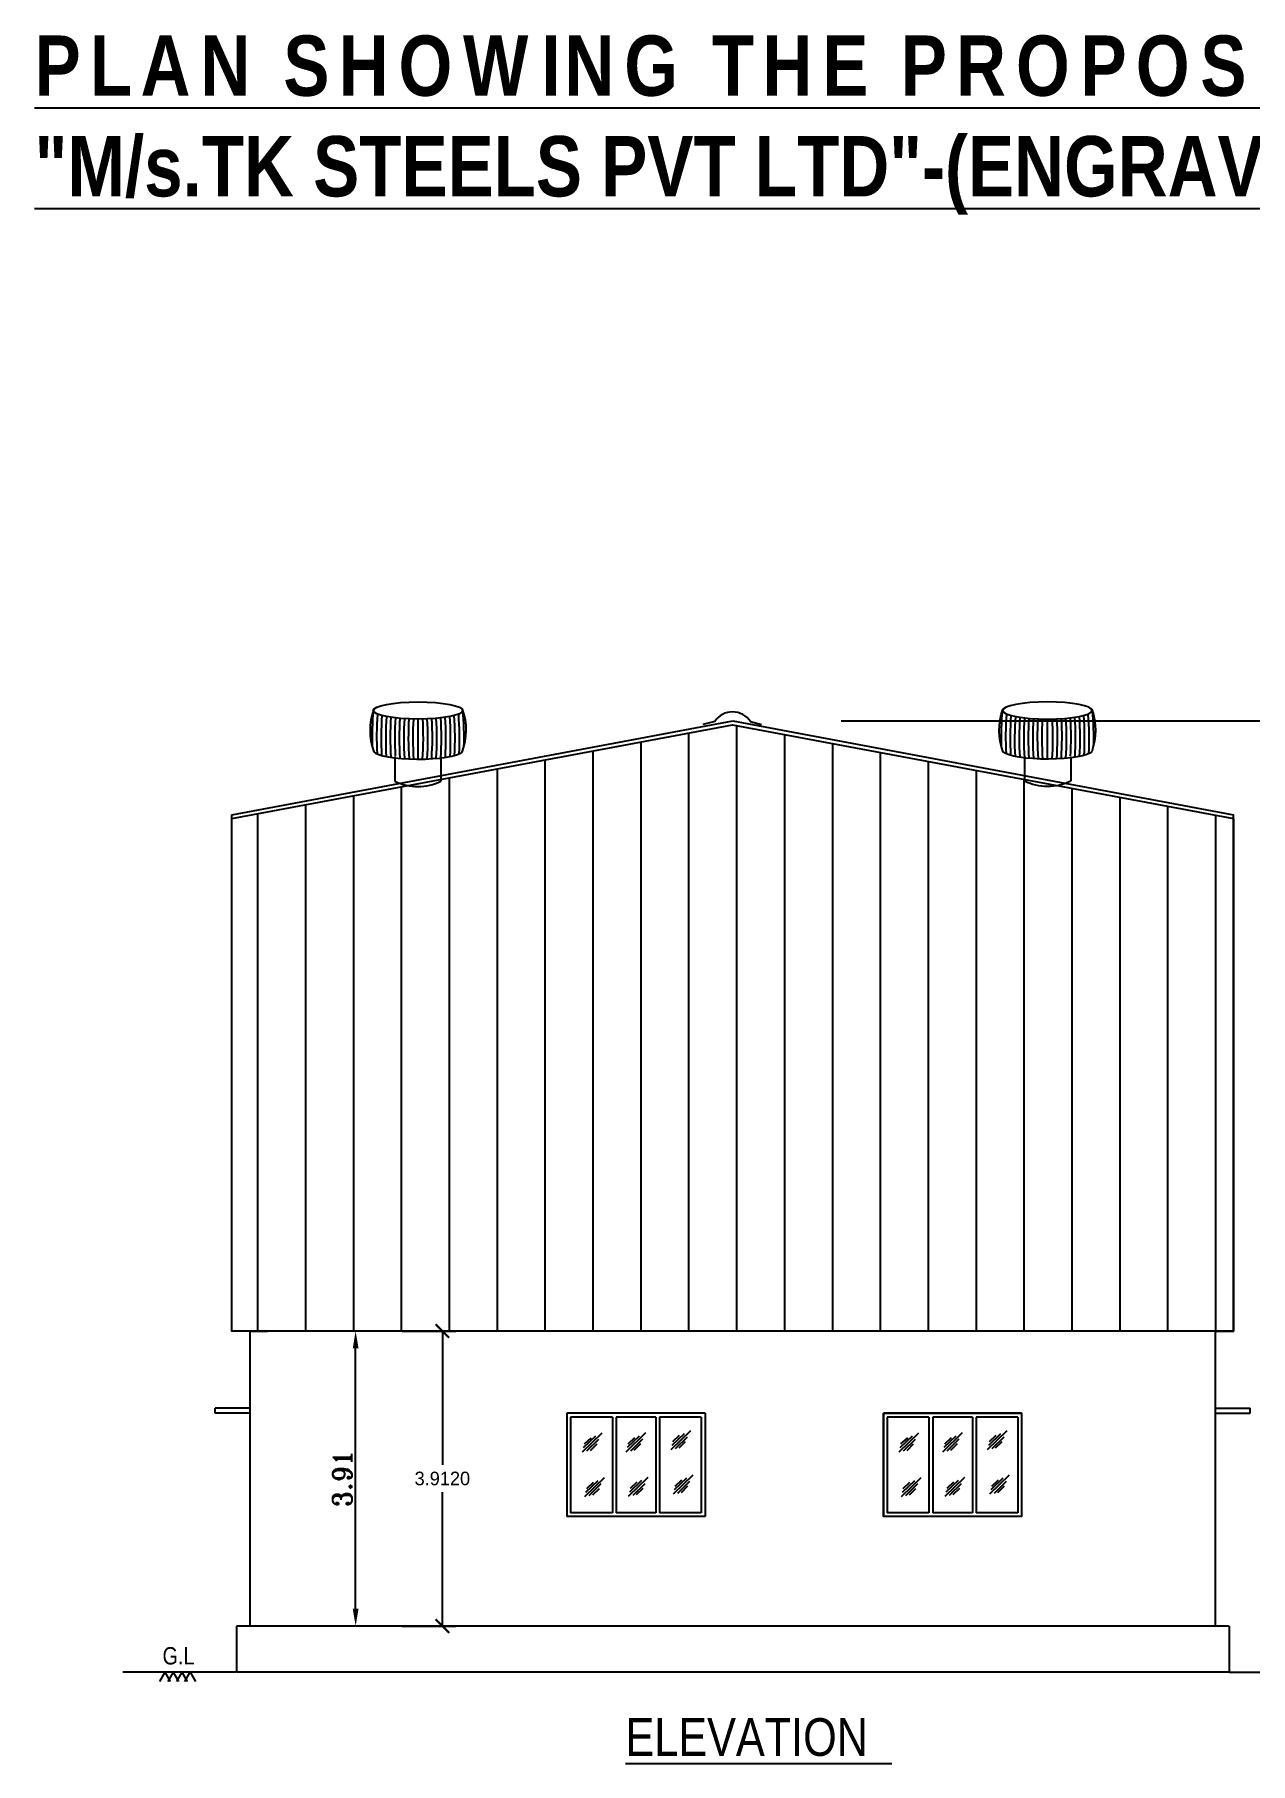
# Model space of a CAD drawing. Header units: metres. Extents: x 1422408 to 2267924, y 2512 to 80428.
# Drawn here: x 2267870.5 to 2267886.62, y 2593.32 to 2616.24 of the extents above; entities that cross this region are included whole.
import ezdxf

# ---------------------------------------------------------------- set-up
doc = ezdxf.new("R2010")
doc.units = ezdxf.units.M
doc.header["$LTSCALE"] = 3.5
doc.header["$MEASUREMENT"] = 0
doc.layers.get('0').update_dxf_attribs({"linetype": 'CONTINUOUS'})
doc.layers.get('DEFPOINTS').update_dxf_attribs({"linetype": 'CONTINUOUS'})
doc.layers.add('BLK_1_FLR_0_BATH', color=205, linetype='CONTINUOUS', lineweight=0)
for name, color, linetype in [('BLK_1_FLR_0_REGULAR_ROOM_1', 117, 'CONTINUOUS'), ('BLK_1_FLR_0_ROOM_1_LIGHT_VENTILATION_1', 5, 'CONTINUOUS'), ('BLK_1_HT_OF_BLDG', 5, 'CONTINUOUS'), ('Soolagiri', 6, 'CONTINUOUS'), ('walls', 41, 'CONTINUOUS')]:
    doc.layers.add(name, color=color, linetype=linetype)
doc.styles.add('K', font='swissc.ttf', dxfattribs={"height": 0.25})
doc.styles.add('SH', font='swissc.ttf', dxfattribs={"height": 10})
doc.styles.add('style2', font='RomanT')
doc.dimstyles.new('Civil Mt', dxfattribs={"dimtxt": 0.3, "dimasz": 0.15, "dimexe": 0, "dimexo": 0, "dimgap": 0.1, "dimtad": 0, "dimzin": 0, "dimdsep": 46, "dimtxsty": 'Standard', "dimblk": 'ARCHTICK', "dimcen": 0, "dimse1": 1, "dimse2": 1, "dimclrd": 253, "dimadec": 0, "dimazin": 3, "dimtfac": 1, "dimtofl": 0, "dimtmove": 1, "dimatfit": 3, "dimfxl": 0, "dimfrac": 2, "dimtolj": 1, "dimtzin": 0, "dimarcsym": 0})
doc.dimstyles.new('PLAN', dxfattribs={"dimtxt": 0.25, "dimasz": 0.23, "dimexe": 0.18, "dimexo": 0, "dimgap": 0.05, "dimtad": 1, "dimzin": 2, "dimdsep": 46, "dimtxsty": 'style2', "dimcen": 0.09, "dimse1": 1, "dimse2": 1, "dimclrd": 70, "dimclre": 50, "dimclrt": 4, "dimadec": 0, "dimazin": 0, "dimtfac": 1, "dimtofl": 0, "dimtmove": 2, "dimatfit": 3, "dimfxl": 0, "dimtvp": 0.1, "dimtolj": 1, "dimtzin": 2, "dimarcsym": 0})
doc.dimstyles.new('STANDARD$0', dxfattribs={"dimtxt": 7, "dimasz": 3, "dimexe": 3, "dimexo": 1, "dimgap": 1.5, "dimtad": 1, "dimdec": 1, "dimzin": 1, "dimdsep": 46, "dimlunit": 4, "dimtxsty": 'Standard', "dimblk": 'OBLIQUE', "dimcen": 0.09375, "dimdle": 1, "dimclrd": 8, "dimclre": 8, "dimclrt": 7, "dimadec": 1, "dimazin": 0, "dimtfac": 1, "dimtdec": 1, "dimtix": 1, "dimtmove": 2, "dimatfit": 3, "dimldrblk": 'ARCHTICK', "dimfxl": 0, "dimfrac": 2, "dimtolj": 1, "dimtzin": 0, "dimarcsym": 0})

# ---------------------------------------------------------------- blocks, each defined once
blk = doc.blocks.new('A$C592862AF')
at = {"layer": 'Soolagiri', "ltscale": 0.1}
for p, q in [((0.531, 0.215), (0.531, 0.658)), ((0.274, 0.24), (0.274, -0.027)), ((0.783, 0.24), (0.783, -0.027))]:
    blk.add_line(p, q, dxfattribs=at)
for centre, radius, start, end in [((0.685, 0.533), 0.685, 160.2029, 200.1397), ((0.378, 0.533), 0.685, 339.4087, 19.7971), ((3.699, 0.447), 3.676, 175.2224, 181.4913), ((3.699, 0.447), 3.626, 175.8022, 182.7483), ((3.699, 0.447), 3.576, 175.9967, 183.0655), ((3.699, 0.447), 3.526, 176.1188, 183.2978), ((3.699, 0.447), 3.476, 176.1997, 183.4872), ((3.699, 0.447), 3.426, 176.2511, 183.3433), ((3.699, 0.447), 3.376, 176.2785, 183.7869), ((3.699, 0.447), 3.326, 176.2852, 183.9075), ((3.699, 0.447), 3.276, 176.2725, 184.0117), ((3.699, 0.447), 3.226, 176.241, 184.1006), ((-2.637, 0.447), 3.226, 355.8986, 3.759), ((-2.637, 0.447), 3.276, 355.9866, 3.7276), ((-2.637, 0.447), 3.326, 356.09, 3.7149), ((-2.637, 0.447), 3.376, 356.2097, 3.7216), ((-2.637, 0.447), 3.426, 356.3475, 3.7491), ((-2.637, 0.447), 3.476, 356.507, 3.8005), ((-2.686, 0.436), 3.576, 356.9242, 4.0038), ((-2.637, 0.447), 3.576, 356.9242, 4.0038), ((-2.637, 0.447), 3.626, 357.235, 4.1985), ((-2.637, 0.447), 3.676, 358.5152, 4.7713), ((0.529, 0.463), 0.552, 242.5754, 297.4246)]:
    blk.add_arc(centre, radius, start, end, dxfattribs=at)
blk.add_ellipse((0.531, 0.752), major_axis=(-0.495, 0), ratio=0.191406, dxfattribs=at)
blk.add_ellipse((0.532, 0.31), major_axis=(-0.495, 0), ratio=0.191406, start_param=0.135875, end_param=2.951606, dxfattribs=at)
blk = doc.blocks.new('A$C3C6135CD')
at = {"layer": 'walls', "ltscale": 0.1, "xscale": 1.199999999998907, "yscale": 1.199999999998907, "zscale": 1.199999999998907}
blk.add_blockref('A$C592862AF', (-0.005, 0.098), dxfattribs=at)
blk = doc.blocks.new('*D515')
at = {"layer": 'BLK_1_HT_OF_BLDG', "color": 0, "lineweight": -2}
for p, q in [((2267881.191, 2607.141), (2267889.72, 2607.141)), ((2267889.54, 2606.961), (2267889.54, 2601.015)), ((2267889.54, 2594.71), (2267889.54, 2600.655)), ((2267889.091, 2594.53), (2267889.72, 2594.53))]:
    blk.add_line(p, q, dxfattribs=at)
at = {"layer": 'BLK_1_HT_OF_BLDG', "color": 0}
for points in [[(2267889.51, 2606.961), (2267889.57, 2606.961), (2267889.54, 2607.141)], [(2267889.51, 2594.71), (2267889.57, 2594.71), (2267889.54, 2594.53)]]:
    blk.add_solid(points, dxfattribs=at)
at = {"layer": 'DEFPOINTS', "color": 0}
for p in [(2267881.128, 2607.141, 6.877), (2267889.029, 2594.53), (2267889.54, 2594.53)]:
    blk.add_point(p, dxfattribs=at)
at = {"layer": 'BLK_1_HT_OF_BLDG', "color": 0, "insert": (2267889.54, 2600.835), "char_height": 0.18, "attachment_point": 5}
blk.add_mtext('\\A1;12.6102', dxfattribs=at)
blk = doc.blocks.new('_ArchTick')
at = {"color": 0, "linetype": 'ByBlock', "const_width": 0.15}
blk.add_lwpolyline([(-0.5, -0.5), (0.5, 0.5)], dxfattribs=at)
blk = doc.blocks.new('*D516')
at = {"color": 253, "lineweight": -2, "ltscale": 0.2}
for p, q in [((2267888.748, 2607.141), (2267888.748, 2606.818)), ((2267888.748, 2605.496), (2267888.748, 2605.818))]:
    blk.add_line(p, q, dxfattribs=at)
at = {"layer": 'DEFPOINTS', "color": 0, "ltscale": 0.2}
for p in [(2267880.805, 2607.141, 6.877), (2267888.748, 2607.141), (2267886.62, 2605.496, 6.877)]:
    blk.add_point(p, dxfattribs=at)
at = {"color": 253, "lineweight": -2, "ltscale": 0.2, "xscale": 0.15, "yscale": 0.15, "zscale": 0.15}
for p, rotation in [((2267888.748, 2607.141), 90), ((2267888.748, 2605.496), 270)]:
    blk.add_blockref('_ArchTick', p, dxfattribs=dict(at, rotation=rotation))
at = {"color": 0, "ltscale": 0.2, "insert": (2267888.748, 2606.318), "char_height": 0.3, "attachment_point": 5, "rotation": 90}
blk.add_mtext('\\A1;1.64', dxfattribs=at)
blk = doc.blocks.new('*D609')
at = {"layer": 'BLK_1_FLR_0_BATH', "color": 70, "lineweight": -2, "ltscale": 400}
blk.add_line((2267874.754, 2595.371), (2267874.754, 2598.823), dxfattribs=at)
at = {"layer": 'BLK_1_FLR_0_BATH', "color": 70, "ltscale": 400}
for points in [[(2267874.716, 2598.823), (2267874.793, 2598.823), (2267874.754, 2599.053)], [(2267874.716, 2595.371), (2267874.793, 2595.371), (2267874.754, 2595.141)]]:
    blk.add_solid(points, dxfattribs=at)
at = {"layer": 'DEFPOINTS', "color": 0, "ltscale": 400}
for p in [(2267874.154, 2599.053, 6.877), (2267874.754, 2599.053), (2267874.154, 2595.141, 6.877)]:
    blk.add_point(p, dxfattribs=at)
at = {"layer": 'BLK_1_FLR_0_BATH', "color": 4, "ltscale": 400, "insert": (2267874.579, 2597.097), "char_height": 0.25, "attachment_point": 5, "rotation": 90, "style": 'style2'}
blk.add_mtext('\\A1;3.91', dxfattribs=at)
blk = doc.blocks.new('*D615')
at = {"layer": 'BLK_1_FLR_0_REGULAR_ROOM_1', "color": 0, "lineweight": -2}
for p, q in [((2267875.367, 2599.053), (2267876.084, 2599.053)), ((2267875.367, 2595.141), (2267876.084, 2595.141))]:
    blk.add_line(p, q, dxfattribs=at)
at = {"layer": 'BLK_1_FLR_0_REGULAR_ROOM_1', "lineweight": -2}
for p, q in [((2267875.904, 2599.053), (2267875.904, 2597.277)), ((2267875.904, 2595.141), (2267875.904, 2596.917))]:
    blk.add_line(p, q, dxfattribs=at)
at = {"layer": 'DEFPOINTS', "color": 0}
for p in [(2267875.304, 2599.053, 6.877), (2267875.904, 2599.053), (2267875.304, 2595.141, 6.877)]:
    blk.add_point(p, dxfattribs=at)
at = {"layer": 'BLK_1_FLR_0_REGULAR_ROOM_1', "lineweight": -2, "xscale": 0.18, "yscale": 0.18, "zscale": 0.18}
for p, rotation in [((2267875.904, 2599.053), 90), ((2267875.904, 2595.141), 270)]:
    blk.add_blockref('_ArchTick', p, dxfattribs=dict(at, rotation=rotation))
at = {"layer": 'BLK_1_FLR_0_REGULAR_ROOM_1', "color": 0, "insert": (2267875.904, 2597.097), "char_height": 0.18, "attachment_point": 5}
blk.add_mtext('\\A1;3.9120', dxfattribs=at)

msp = doc.modelspace()

# ---------------------------------------------------------------- hatches: boundary and pattern name
at = {"ltscale": 0.25}
h = msp.add_hatch(dxfattribs=at)
h.set_pattern_fill('ANSI31', scale=0.2, angle=45, style=0)
h.set_pattern_definition([(90, (2266919.68844, 2326.3411), (-0.635, 0), [])])
h.paths.add_polyline_path([(2267886.39109, 2605.84576), (2267884.05797, 2606.28306, -0.17044747), (2267883.62364, 2606.34471), (2267883.62364, 2606.36447), (2267879.75109, 2607.0903), (2267875.88416, 2606.36552), (2267875.88416, 2606.34471, -0.17152272), (2267875.44712, 2606.28361), (2267873.1139, 2605.84629), (2267873.1139, 2599.05253), (2267886.3939, 2599.05253)])

# ---------------------------------------------------------------- linework, layer by layer
at = {"color": 0, "ltscale": 0.25}
for p, q in [((2267873.11109, 2605.84576, 6.87711), (2267879.75109, 2607.0903, 6.87711)), ((2267873.1139, 2605.896, 6.87711), (2267879.7539, 2607.14054, 6.87711)), ((2267879.75109, 2607.0903, 6.87711), (2267886.39109, 2605.84576, 6.87711)), ((2267879.7539, 2607.14054, 6.87711), (2267886.3939, 2605.896, 6.87711)), ((2267873.3539, 2599.05253), (2267873.5839, 2599.05253)), ((2267885.9239, 2599.05253), (2267873.5839, 2599.05253)), ((2267886.1539, 2599.05253), (2267885.9239, 2599.05253)), ((2267886.33314, 2595.14055, 6.87711), (2267873.17466, 2595.14053, 6.87711)), ((2267873.17466, 2595.14055), (2267873.17466, 2594.53089)), ((2267886.33314, 2595.14055), (2267886.33314, 2594.53091)), ((2267886.33314, 2594.53091, 6.87711), (2267873.17466, 2594.53089, 6.87711))]:
    msp.add_line(p, q, dxfattribs=at)
at = {"color": 7, "ltscale": 0.4}
for p, q in [((2267879.51572, 2607.13494, 6.87711), (2267879.35756, 2607.09605, 6.87711)), ((2267879.98828, 2607.13211, 6.87711), (2267880.13492, 2607.09605, 6.87711))]:
    msp.add_line(p, q, dxfattribs=at)
at = {"color": 7}
for p, q in [((2267873.1139, 2599.05253), (2267873.1139, 2605.896, 6.87711)), ((2267886.3939, 2599.05253), (2267886.3939, 2605.896)), ((2267873.3539, 2599.05253), (2267873.1139, 2599.05253)), ((2267873.3539, 2595.14053), (2267873.3539, 2599.05253)), ((2267886.1539, 2595.14053), (2267886.1539, 2599.05253)), ((2267886.1539, 2599.05253), (2267886.3939, 2599.05253)), ((2267877.5541, 2597.962), (2267877.5541, 2596.592)), ((2267879.38607, 2597.962), (2267877.5541, 2597.962)), ((2267877.6041, 2597.912), (2267877.6041, 2596.642)), ((2267878.15787, 2597.912), (2267877.6041, 2597.912)), ((2267878.15787, 2597.912), (2267878.15787, 2596.642)), ((2267878.20787, 2597.912), (2267878.20787, 2596.642)), ((2267878.73447, 2597.912), (2267878.20787, 2597.912)), ((2267878.73447, 2597.912), (2267878.73447, 2596.642)), ((2267878.78447, 2597.912), (2267878.78447, 2596.642)), ((2267879.33607, 2597.912), (2267878.78447, 2597.912)), ((2267879.33607, 2597.912), (2267879.33607, 2596.642)), ((2267879.38607, 2597.962), (2267879.38607, 2596.592)), ((2267881.75132, 2597.962), (2267881.75132, 2596.592)), ((2267883.58329, 2597.962), (2267881.75132, 2597.962)), ((2267881.80132, 2597.912), (2267881.80132, 2596.642)), ((2267882.35509, 2597.912), (2267881.80132, 2597.912)), ((2267882.35509, 2597.912), (2267882.35509, 2596.642)), ((2267882.40509, 2597.912), (2267882.40509, 2596.642)), ((2267882.93169, 2597.912), (2267882.40509, 2597.912)), ((2267882.93169, 2597.912), (2267882.93169, 2596.642)), ((2267882.98169, 2597.912), (2267882.98169, 2596.642)), ((2267883.53329, 2597.912), (2267882.98169, 2597.912)), ((2267883.53329, 2597.912), (2267883.53329, 2596.642)), ((2267883.58329, 2597.962), (2267883.58329, 2596.592)), ((2267878.01897, 2597.69846), (2267877.75821, 2597.44569)), ((2267877.77738, 2597.50801), (2267877.93946, 2597.66231)), ((2267877.78686, 2597.55511), (2267877.87577, 2597.63873)), ((2267877.8211, 2597.46291), (2267877.98037, 2597.62011)), ((2267877.86848, 2597.47091), (2267877.95482, 2597.55718)), ((2267878.59916, 2597.70171), (2267878.3384, 2597.44894)), ((2267878.35756, 2597.51126), (2267878.51965, 2597.66556)), ((2267878.36704, 2597.55837), (2267878.45595, 2597.64198)), ((2267878.40128, 2597.46616), (2267878.56055, 2597.62336)), ((2267878.44866, 2597.47417), (2267878.535, 2597.56043)), ((2267879.19236, 2597.73065), (2267878.93159, 2597.47788)), ((2267878.95076, 2597.5402), (2267879.11285, 2597.6945)), ((2267878.96024, 2597.5873), (2267879.04915, 2597.67092)), ((2267878.99448, 2597.4951), (2267879.15375, 2597.6523)), ((2267879.04186, 2597.5031), (2267879.1282, 2597.58937)), ((2267882.21619, 2597.69846), (2267881.95543, 2597.44569)), ((2267881.9746, 2597.50801), (2267882.13668, 2597.66231)), ((2267881.98407, 2597.55511), (2267882.07299, 2597.63873)), ((2267882.01832, 2597.46291), (2267882.17759, 2597.62011)), ((2267882.06569, 2597.47091), (2267882.15204, 2597.55718)), ((2267882.79637, 2597.70171), (2267882.53561, 2597.44894)), ((2267882.55478, 2597.51126), (2267882.71686, 2597.66556)), ((2267882.56426, 2597.55837), (2267882.65317, 2597.64198)), ((2267882.5985, 2597.46616), (2267882.75777, 2597.62336)), ((2267882.64588, 2597.47417), (2267882.73222, 2597.56043)), ((2267883.38957, 2597.73065), (2267883.12881, 2597.47788)), ((2267883.14798, 2597.5402), (2267883.31006, 2597.6945)), ((2267883.15746, 2597.5873), (2267883.24637, 2597.67092)), ((2267883.1917, 2597.4951), (2267883.35097, 2597.6523)), ((2267883.23908, 2597.5031), (2267883.32542, 2597.58937)), ((2267878.0496, 2597.10858), (2267877.78884, 2596.85581)), ((2267878.62978, 2597.11183), (2267878.36902, 2596.85906)), ((2267879.22298, 2597.14077), (2267878.96222, 2596.888)), ((2267878.98139, 2596.95032), (2267879.14347, 2597.10462)), ((2267882.24682, 2597.10858), (2267881.98606, 2596.85581)), ((2267882.827, 2597.11183), (2267882.56624, 2596.85906)), ((2267883.4202, 2597.14077), (2267883.15944, 2596.888)), ((2267883.17861, 2596.95032), (2267883.34069, 2597.10462)), ((2267877.80801, 2596.91813), (2267877.97009, 2597.07243)), ((2267877.81749, 2596.96523), (2267877.9064, 2597.04885)), ((2267877.85173, 2596.87303), (2267878.011, 2597.03023)), ((2267877.89911, 2596.88103), (2267877.98545, 2596.9673)), ((2267878.38819, 2596.92138), (2267878.55027, 2597.07568)), ((2267878.39767, 2596.96849), (2267878.48658, 2597.0521)), ((2267878.43191, 2596.87628), (2267878.59118, 2597.03348)), ((2267878.47929, 2596.88429), (2267878.56563, 2596.97055)), ((2267878.99087, 2596.99742), (2267879.07978, 2597.08104)), ((2267879.02511, 2596.90522), (2267879.18438, 2597.06242)), ((2267879.07249, 2596.91322), (2267879.15883, 2596.99949)), ((2267882.00522, 2596.91813), (2267882.16731, 2597.07243)), ((2267882.0147, 2596.96523), (2267882.10361, 2597.04885)), ((2267882.04894, 2596.87303), (2267882.20821, 2597.03023)), ((2267882.09632, 2596.88103), (2267882.18266, 2596.9673)), ((2267882.58541, 2596.92138), (2267882.74749, 2597.07568)), ((2267882.59488, 2596.96849), (2267882.6838, 2597.0521)), ((2267882.62912, 2596.87628), (2267882.7884, 2597.03348)), ((2267882.6765, 2596.88429), (2267882.76285, 2596.97055)), ((2267883.18808, 2596.99742), (2267883.277, 2597.08104)), ((2267883.22232, 2596.90522), (2267883.3816, 2597.06242)), ((2267883.2697, 2596.91322), (2267883.35605, 2596.99949)), ((2267878.15787, 2596.642), (2267877.6041, 2596.642)), ((2267878.73447, 2596.642), (2267878.20787, 2596.642)), ((2267879.33607, 2596.642), (2267878.78447, 2596.642)), ((2267882.35509, 2596.642), (2267881.80132, 2596.642)), ((2267882.93169, 2596.642), (2267882.40509, 2596.642)), ((2267883.53329, 2596.642), (2267882.98169, 2596.642)), ((2267879.38607, 2596.592), (2267877.5541, 2596.592)), ((2267883.58329, 2596.592), (2267881.75132, 2596.592)), ((2267873.16639, 2594.53051), (2267871.66639, 2594.53051)), ((2267872.22472, 2594.53051), (2267872.1539, 2594.40785)), ((2267872.22472, 2594.53051), (2267872.29553, 2594.40785)), ((2267872.33449, 2594.53051), (2267872.26368, 2594.40785)), ((2267872.33449, 2594.53051), (2267872.40531, 2594.40785)), ((2267872.45181, 2594.53051), (2267872.38099, 2594.40785)), ((2267872.45181, 2594.53051), (2267872.52263, 2594.40785)), ((2267872.55518, 2594.53051), (2267872.48436, 2594.40785)), ((2267872.55885, 2594.53051), (2267872.62967, 2594.40785)), ((2267886.34142, 2594.53051), (2267887.84142, 2594.53051))]:
    msp.add_line(p, q, dxfattribs=at)
at = {"color": 7, "ltscale": 0.2}
for p, q in [((2267872.8939, 2597.962), (2267872.8939, 2598.032)), ((2267873.3539, 2598.032), (2267872.8939, 2598.032)), ((2267886.1539, 2598.032), (2267886.6139, 2598.032)), ((2267886.6139, 2597.962), (2267886.6139, 2598.032))]:
    msp.add_line(p, q, dxfattribs=at)
at = {"color": 7, "ltscale": 0.1}
for p, q in [((2267873.3539, 2597.962), (2267872.8939, 2597.962)), ((2267873.3539, 2597.962), (2267872.9039, 2597.962)), ((2267886.1539, 2597.962), (2267886.6039, 2597.962)), ((2267886.1539, 2597.962), (2267886.6139, 2597.962))]:
    msp.add_line(p, q, dxfattribs=at)
at = {"color": 0, "ltscale": 0.25, "elevation": 6.87711}
msp.add_lwpolyline([(2267886.39109, 2605.84576), (2267886.3939, 2599.05253), (2267873.1139, 2599.05253), (2267873.1139, 2605.84629), (2267879.75109, 2607.0903), (2267886.39109, 2605.84576)], dxfattribs=at)
at = {"color": 7, "ltscale": 0.2}
msp.add_arc((2267879.75107, 2606.9788, 6.87711), 0.28244, 32.87395, 146.439257, dxfattribs=at)
at = {"layer": 'BLK_1_FLR_0_ROOM_1_LIGHT_VENTILATION_1', "color": 4}
msp.add_lwpolyline([(2267881.75132, 2597.962), (2267883.58132, 2597.962), (2267883.58132, 2596.592), (2267881.75132, 2596.592)], close=True, dxfattribs=at)

# ---------------------------------------------------------------- block references
at = {"color": 7, "ltscale": 0.1}
msp.add_blockref('A$C3C6135CD', (2267874.95011, 2606.27872), dxfattribs=at)
at = {"color": 7, "ltscale": 0.1, "xscale": -1}
msp.add_blockref('A$C3C6135CD', (2267884.55769, 2606.27872), dxfattribs=at)

# ---------------------------------------------------------------- texts
at = {"color": 7}
for s, height, style, p in [('G.L', 0.229872, 'K', (2267872.19411, 2594.63201)), ('%%UELEVATION  ', 0.5, 'SH', (2267878.33163, 2593.42034))]:
    msp.add_text(s, height=height, dxfattribs=dict(at, style=style)).set_placement(p)
at = {"color": 0, "lineweight": -2, "ltscale": 0.25, "insert": (2267870.49777, 2616.22858), "char_height": 0.8, "attachment_point": 1, "style": 'style2'}
msp.add_mtext_dynamic_manual_height_columns('\\A1;{\\fSwis721 BlkCn BT|b1|i0|c0|p34;\\T1.2;\\L\\C152;PLAN SHOWING THE PROPOSED CONSTRUCTION OF GROUND FLOOR INDUSTRIAL BUILDING FOR \\P\\T1;"M/s.TK STEELS PVT LTD"-(ENGRAVING ON METALS)\\T1.2; \\H1.87688x; }', width=129.0957316, gutter_width=3, heights=[19.1777], dxfattribs=at)

# ---------------------------------------------------------------- dimensions: what is measured, and where the dimension line sits
at = {"color": 7, "ltscale": 0.2}
dim = msp.add_linear_dim(base=(2267888.74797, 2607.14054), p1=(2267886.62009, 2605.49629, 6.87711), p2=(2267880.8051, 2607.14054, 6.87711), angle=90, dimstyle='Civil Mt', dxfattribs=at)
dim.commit()
dim.dimension.update_dxf_attribs({"geometry": '*D516', "text_midpoint": (2267888.74797, 2606.31842)})
at = {"layer": 'BLK_1_FLR_0_BATH', "color": 205, "ltscale": 400}
dim = msp.add_aligned_dim(p1=(2267874.15398, 2595.14053, 6.87711), p2=(2267874.15398, 2599.05253, 6.87711), distance=-0.60034, dimstyle='PLAN', dxfattribs=at)
dim.commit()
dim.dimension.update_dxf_attribs({"geometry": '*D609', "text_midpoint": (2267874.57932, 2597.09653)})
at = {"layer": 'BLK_1_FLR_0_REGULAR_ROOM_1', "color": 4}
dim = msp.add_aligned_dim(p1=(2267875.304, 2595.14053, 13.75421), p2=(2267875.304, 2599.05253, 13.75421), distance=-0.60034, dimstyle='STANDARD$0', override={"dimtxt": 0.18, "dimasz": 0.18, "dimexe": 0.18, "dimexo": 0.0625, "dimgap": 0.09, "dimtih": 1, "dimtoh": 1, "dimdec": 4, "dimzin": 0, "dimlunit": 2, "dimpost": '', "dimblk": 'ArchTick', "dimcen": 0.09, "dimdle": 0, "dimclrd": 256, "dimclre": 0, "dimclrt": 0, "dimadec": 0, "dimtdec": 4, "dimtix": 0, "dimtofl": 0, "dimtmove": 0, "dimfrac": 0}, dxfattribs=at)
dim.commit()
dim.dimension.update_dxf_attribs({"geometry": '*D615', "text_midpoint": (2267875.90434, 2597.09653, 6.87711)})
at = {"layer": 'BLK_1_HT_OF_BLDG'}
dim = msp.add_linear_dim(base=(2267889.53995, 2594.5303), p1=(2267881.1281, 2607.14054, 6.87711), p2=(2267889.02858, 2594.5303), angle=90, dimstyle='STANDARD$0', override={"dimtxt": 0.18, "dimasz": 0.18, "dimexe": 0.18, "dimexo": 0.0625, "dimgap": 0.09, "dimtad": 0, "dimtih": 1, "dimtoh": 1, "dimdec": 4, "dimzin": 0, "dimlunit": 2, "dimpost": '', "dimcen": 0.09, "dimdle": 0, "dimclrd": 0, "dimclre": 0, "dimclrt": 0, "dimadec": 0, "dimtdec": 4, "dimtix": 0, "dimtofl": 0, "dimtmove": 0, "dimfrac": 0}, dxfattribs=at)
dim.commit()
dim.dimension.update_dxf_attribs({"geometry": '*D515', "text_midpoint": (2267889.53995, 2600.83542)})

doc.saveas('drawing.dxf')
